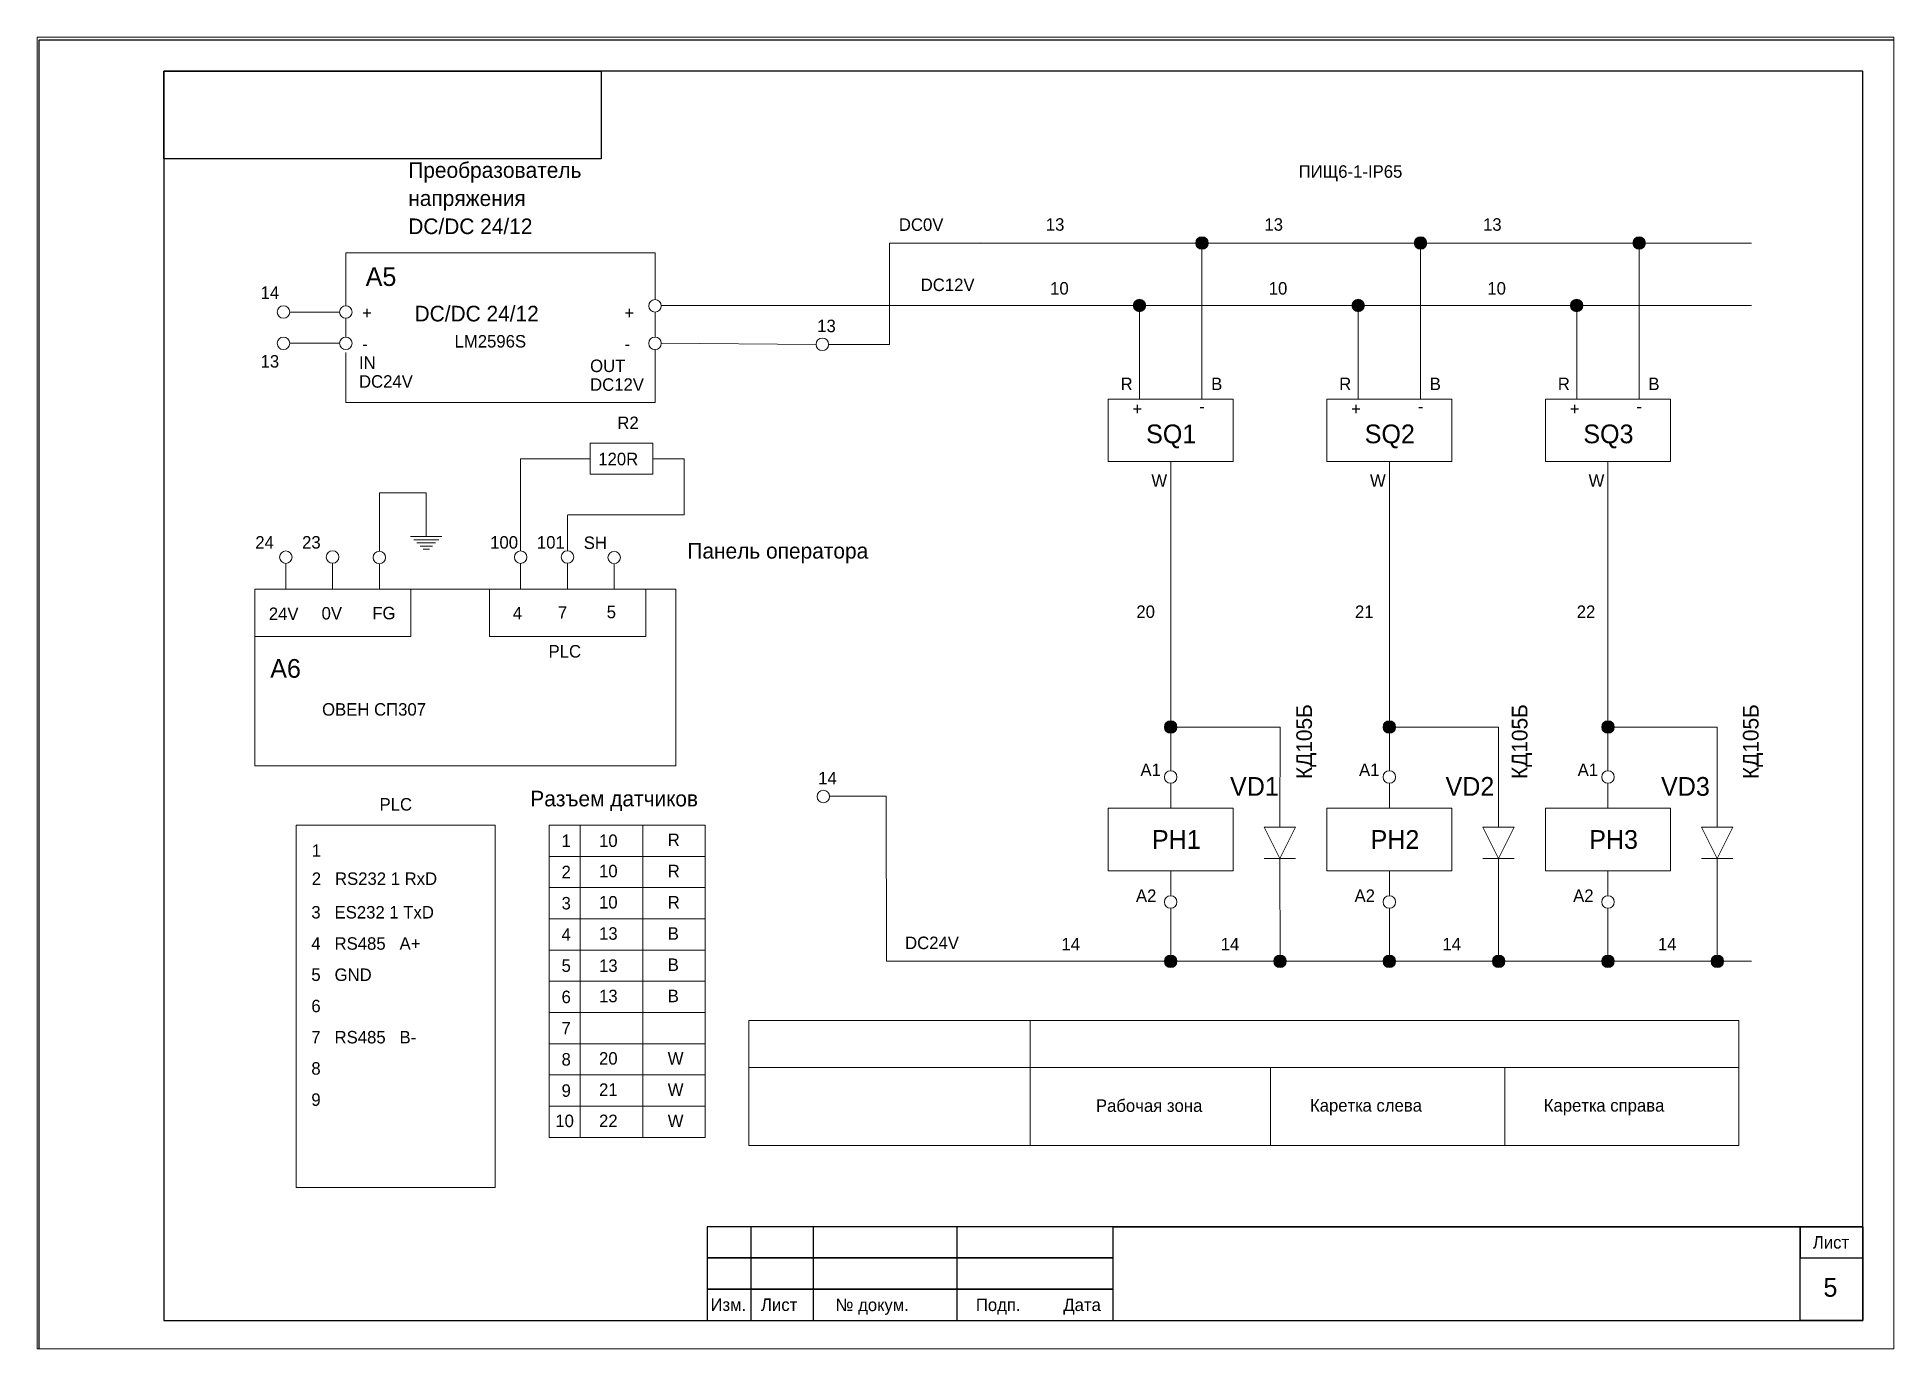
# Paper-space layout 'Лист4' of a CAD drawing. Header units: millimetres. Extents: x -4 to 293, y -4 to 206.
# The model-space entities are those that its viewports show. They can reach past a viewport. Long polylines and large blocks are cut down to what shows.
import ezdxf

# ---------------------------------------------------------------- set-up
doc = ezdxf.new("R2010")
doc.units = ezdxf.units.MM
for name, color, linetype, lineweight in [('Маркировка', 7, 'Continuous', 25), ('РАМКА', 7, 'Continuous', 30), ('Элементы', 7, 'Continuous', 18)]:
    doc.layers.add(name, color=color, linetype=linetype, lineweight=lineweight)
doc.styles.get("Standard").update_dxf_attribs({"font": 'cad2win.shx'})

msp = doc.modelspace()

# ---------------------------------------------------------------- hatches: boundary and pattern name
at = {"layer": 'Элементы'}
h = msp.add_hatch(color=256, dxfattribs=at)
h.dxf.hatch_style = 1
h.paths.add_polyline_path([(2851.03, -411.45, 1), (2849.03, -411.45, 1)])
h = msp.add_hatch(color=256, dxfattribs=at)
h.dxf.hatch_style = 1
h.paths.add_polyline_path([(2886.03, -411.45, 1), (2884.03, -411.45, 1)])
h = msp.add_hatch(color=256, dxfattribs=at)
h.dxf.hatch_style = 1
h.paths.add_polyline_path([(2921.03, -411.45, 1), (2919.03, -411.45, 1)])
h = msp.add_hatch(color=256, dxfattribs=at)
h.dxf.hatch_style = 1
h.paths.add_polyline_path([(2841.03, -421.45, 1), (2839.03, -421.45, 1)])
h = msp.add_hatch(color=256, dxfattribs=at)
h.dxf.hatch_style = 1
h.paths.add_polyline_path([(2876.03, -421.45, 1), (2874.03, -421.45, 1)])
h = msp.add_hatch(color=256, dxfattribs=at)
h.dxf.hatch_style = 1
h.paths.add_polyline_path([(2911.03, -421.45, 1), (2909.03, -421.45, 1)])
h = msp.add_hatch(color=256, dxfattribs=at)
h.dxf.hatch_style = 1
h.paths.add_polyline_path([(2846.03, -488.95, 1), (2844.03, -488.95, 1)])
h = msp.add_hatch(color=256, dxfattribs=at)
h.dxf.hatch_style = 1
h.paths.add_polyline_path([(2881.03, -488.95, 1), (2879.03, -488.95, 1)])
h = msp.add_hatch(color=256, dxfattribs=at)
h.dxf.hatch_style = 1
h.paths.add_polyline_path([(2916.03, -488.95, 1), (2914.03, -488.95, 1)])
h = msp.add_hatch(color=256, dxfattribs=at)
h.dxf.hatch_style = 1
h.paths.add_polyline_path([(2846.03, -526.45, 1), (2844.03, -526.45, 1)])
h = msp.add_hatch(color=256, dxfattribs=at)
h.dxf.hatch_style = 1
h.paths.add_polyline_path([(2863.53, -526.45, 1), (2861.53, -526.45, 1)])
h = msp.add_hatch(color=256, dxfattribs=at)
h.dxf.hatch_style = 1
h.paths.add_polyline_path([(2881.03, -526.45, 1), (2879.03, -526.45, 1)])
h = msp.add_hatch(color=256, dxfattribs=at)
h.dxf.hatch_style = 1
h.paths.add_polyline_path([(2898.53, -526.45, 1), (2896.53, -526.45, 1)])
h = msp.add_hatch(color=256, dxfattribs=at)
h.dxf.hatch_style = 1
h.paths.add_polyline_path([(2916.03, -526.45, 1), (2914.03, -526.45, 1)])
h = msp.add_hatch(color=256, dxfattribs=at)
h.dxf.hatch_style = 1
h.paths.add_polyline_path([(2933.53, -526.45, 1), (2931.53, -526.45, 1)])

# ---------------------------------------------------------------- linework, layer by layer
at = {"layer": 'РАМКА'}
for p, q in [((2955.83, -383.95), (2683.83, -383.95)), ((2683.83, -383.95), (2683.83, -583.95)), ((2955.83, -583.95), (2955.83, -383.95)), ((2683.83, -583.95), (2955.83, -583.95)), ((2770.83, -583.95), (2955.83, -583.95)), ((2770.83, -583.95), (2955.83, -583.95)), ((2770.83, -583.95), (2955.83, -583.95))]:
    msp.add_line(p, q, dxfattribs=at)
at = {"layer": 'РАМКА', "lineweight": 35}
msp.add_line((2835.83, -568.95), (2955.83, -568.95), dxfattribs=at)
at = {"layer": 'РАМКА'}
for points in [[(2960.83, -378.95), (2663.83, -378.95), (2663.83, -588.95), (2960.83, -588.95)], [(2753.83, -383.95), (2753.83, -397.95), (2683.83, -397.95), (2683.83, -383.95)], [(2770.83, -583.95), (2787.83, -583.95), (2787.81, -568.95), (2770.81, -568.95)], [(2770.83, -573.95), (2835.83, -573.95), (2835.83, -568.95), (2770.83, -568.95)], [(2770.83, -583.95), (2777.83, -583.95), (2777.83, -568.95), (2770.83, -568.95)], [(2770.83, -583.95), (2810.83, -583.95), (2810.83, -568.95), (2770.83, -568.95)], [(2955.83, -583.95), (2945.83, -583.95), (2945.83, -568.95), (2955.83, -568.95)], [(2955.83, -568.95), (2945.83, -568.95), (2945.83, -573.95), (2955.83, -573.95)], [(2770.83, -578.95), (2835.83, -578.95), (2835.83, -573.95), (2770.83, -573.95)], [(2770.83, -583.95), (2835.83, -583.95), (2835.83, -578.95), (2770.83, -578.95)]]:
    msp.add_lwpolyline(points, close=True, dxfattribs=at)
at = {"layer": 'Элементы', "lineweight": 15}
for p, q in [((2800, -411.45), (2814.57, -411.43)), ((2800, -411.45), (2938.03, -411.45)), ((2800, -411.45), (2800, -427.67)), ((2850.03, -436.45), (2850.03, -411.45)), ((2885.03, -436.45), (2885.03, -411.45)), ((2920.03, -436.45), (2920.03, -411.45)), ((2763.47, -421.45), (2938.03, -421.45)), ((2840.03, -428.95), (2840.03, -421.45)), ((2875.03, -428.95), (2875.03, -421.45)), ((2910.03, -428.95), (2910.03, -421.45)), ((2703.97, -422.5), (2711.97, -422.5)), ((2703.97, -427.5), (2711.97, -427.5)), ((2788.25, -427.67), (2763.47, -427.5)), ((2800, -427.67), (2790.25, -427.67)), ((2840.03, -436.45), (2840.03, -428.95)), ((2875.03, -436.45), (2875.03, -428.95)), ((2910.03, -436.45), (2910.03, -428.95)), ((2740.95, -445.99), (2752.1, -445.99)), ((2740.95, -460.75), (2740.95, -445.99)), ((2762.1, -445.99), (2767.14, -445.99)), ((2767.14, -445.99), (2767.14, -454.99)), ((2845.03, -453.95), (2845.03, -446.45)), ((2880.03, -453.95), (2880.03, -446.45)), ((2915.03, -453.95), (2915.03, -446.45)), ((2718.33, -451.46), (2725.84, -451.46)), ((2718.33, -460.81), (2718.33, -451.46)), ((2725.84, -451.46), (2725.84, -456.46)), ((2845.03, -453.95), (2845.03, -495.95)), ((2880.03, -453.95), (2880.03, -495.95)), ((2915.03, -453.95), (2915.03, -495.95)), ((2748.44, -460.73), (2748.44, -454.99)), ((2767.14, -454.99), (2748.57, -454.99)), ((2703.36, -462.75), (2703.36, -466.86)), ((2710.84, -462.73), (2710.84, -466.86)), ((2718.33, -462.81), (2718.33, -466.86)), ((2740.95, -462.75), (2740.95, -466.86)), ((2748.44, -462.73), (2748.44, -466.86)), ((2755.93, -462.81), (2755.93, -466.86)), ((2862.53, -488.95), (2845.03, -488.95)), ((2862.5, -505), (2862.53, -488.95)), ((2897.53, -488.95), (2880.03, -488.95)), ((2897.5, -505), (2897.53, -488.95)), ((2932.53, -488.95), (2915.03, -488.95)), ((2932.5, -505), (2932.53, -488.95)), ((2845.03, -497.95), (2845.03, -501.95)), ((2880.03, -497.95), (2880.03, -501.95)), ((2915.03, -497.95), (2915.03, -501.95)), ((2799.49, -500), (2790.41, -500)), ((2799.49, -500), (2799.53, -526.45)), ((2865, -505), (2860, -505)), ((2862.5, -510), (2860, -505)), ((2862.5, -510), (2865, -505)), ((2900, -505), (2895, -505)), ((2897.5, -510), (2895, -505)), ((2897.5, -510), (2900, -505)), ((2935, -505), (2930, -505)), ((2932.5, -510), (2930, -505)), ((2932.5, -510), (2935, -505)), ((2865, -510), (2860, -510)), ((2862.5, -510), (2862.53, -526.45)), ((2900, -510), (2895, -510)), ((2897.5, -510), (2897.53, -526.45)), ((2935, -510), (2930, -510)), ((2932.5, -510), (2932.53, -526.45)), ((2845.03, -511.95), (2845.03, -515.95)), ((2880.03, -511.95), (2880.03, -515.95)), ((2915.03, -511.95), (2915.03, -515.95)), ((2845.03, -517.95), (2845.03, -526.45)), ((2880.03, -517.95), (2880.03, -526.45)), ((2915.03, -517.95), (2915.03, -526.45)), ((2799.53, -526.45), (2938.03, -526.45)), ((2822.5, -535.95), (2822.5, -555.95)), ((2936, -535.95), (2936, -555.95)), ((2861, -543.45), (2861, -555.95)), ((2898.5, -543.45), (2898.5, -555.95))]:
    msp.add_line(p, q, dxfattribs=at)
at = {"layer": 'Элементы'}
for p, q in [((2725.84, -456.46), (2725.84, -458.46)), ((2723.34, -458.46), (2728.34, -458.46)), ((2723.84, -458.96), (2727.84, -458.96)), ((2724.34, -459.46), (2727.34, -459.46)), ((2724.84, -459.96), (2726.84, -459.96)), ((2725.34, -460.46), (2726.34, -460.46))]:
    msp.add_line(p, q, dxfattribs=at)
at = {"layer": 'Элементы', "lineweight": 15}
for points in [[(2712.97, -421.5), (2712.97, -413), (2762.47, -413), (2762.47, -420.5)], [(2712.97, -426.5), (2712.97, -423.5)], [(2762.47, -426.5), (2762.47, -422.5)], [(2762.47, -423.5), (2762.47, -426.5)], [(2762.47, -428.5), (2762.47, -437), (2712.97, -437), (2712.97, -429)]]:
    msp.add_lwpolyline(points, dxfattribs=at)
for points in [[(2835.03, -436.45), (2855.03, -436.45), (2855.03, -446.45), (2835.03, -446.45)], [(2870.03, -436.45), (2890.03, -436.45), (2890.03, -446.45), (2870.03, -446.45)], [(2905.03, -436.45), (2925.03, -436.45), (2925.03, -446.45), (2905.03, -446.45)], [(2752.1, -448.47), (2762.1, -448.47), (2762.1, -443.47), (2752.1, -443.47)], [(2698.39, -466.86), (2765.82, -466.86), (2765.82, -495.17), (2698.39, -495.17)], [(2698.39, -466.86), (2723.37, -466.86), (2723.37, -474.44), (2698.39, -474.44)], [(2735.98, -466.86), (2760.97, -466.86), (2760.97, -474.44), (2735.98, -474.44)], [(2835.03, -501.95), (2855.03, -501.95), (2855.03, -511.95), (2835.03, -511.95)], [(2870.03, -501.95), (2890.03, -501.95), (2890.03, -511.95), (2870.03, -511.95)], [(2905.03, -501.95), (2925.03, -501.95), (2925.03, -511.95), (2905.03, -511.95)], [(2705.02, -504.65), (2736.86, -504.65), (2736.86, -562.66), (2705.02, -562.66)], [(2745.5, -504.65), (2750.5, -504.65), (2750.5, -509.65), (2745.5, -509.65)], [(2750.5, -504.65), (2760.5, -504.65), (2760.5, -509.65), (2750.5, -509.65)], [(2760.5, -504.65), (2770.5, -504.65), (2770.5, -509.65), (2760.5, -509.65)], [(2745.5, -509.65), (2750.5, -509.65), (2750.5, -514.65), (2745.5, -514.65)], [(2750.5, -509.65), (2760.5, -509.65), (2760.5, -514.65), (2750.5, -514.65)], [(2760.5, -509.65), (2770.5, -509.65), (2770.5, -514.65), (2760.5, -514.65)], [(2745.5, -514.65), (2750.5, -514.65), (2750.5, -519.65), (2745.5, -519.65)], [(2750.5, -514.65), (2760.5, -514.65), (2760.5, -519.65), (2750.5, -519.65)], [(2760.5, -514.65), (2770.5, -514.65), (2770.5, -519.65), (2760.5, -519.65)], [(2745.5, -519.65), (2750.5, -519.65), (2750.5, -524.65), (2745.5, -524.65)], [(2750.5, -519.65), (2760.5, -519.65), (2760.5, -524.65), (2750.5, -524.65)], [(2760.5, -519.65), (2770.5, -519.65), (2770.5, -524.65), (2760.5, -524.65)], [(2745.5, -524.65), (2750.5, -524.65), (2750.5, -529.65), (2745.5, -529.65)], [(2750.5, -524.65), (2760.5, -524.65), (2760.5, -529.65), (2750.5, -529.65)], [(2760.5, -524.65), (2770.5, -524.65), (2770.5, -529.65), (2760.5, -529.65)], [(2745.5, -529.65), (2750.5, -529.65), (2750.5, -534.65), (2745.5, -534.65)], [(2750.5, -529.65), (2760.5, -529.65), (2760.5, -534.65), (2750.5, -534.65)], [(2760.5, -529.65), (2770.5, -529.65), (2770.5, -534.65), (2760.5, -534.65)], [(2745.5, -534.65), (2750.5, -534.65), (2750.5, -539.65), (2745.5, -539.65)], [(2750.5, -534.65), (2760.5, -534.65), (2760.5, -539.65), (2750.5, -539.65)], [(2760.5, -534.65), (2770.5, -534.65), (2770.5, -539.65), (2760.5, -539.65)], [(2777.5, -535.95), (2936, -535.95), (2936, -543.45), (2777.5, -543.45)], [(2745.5, -539.65), (2750.5, -539.65), (2750.5, -544.65), (2745.5, -544.65)], [(2750.5, -539.65), (2760.5, -539.65), (2760.5, -544.65), (2750.5, -544.65)], [(2760.5, -539.65), (2770.5, -539.65), (2770.5, -544.65), (2760.5, -544.65)], [(2777.5, -543.45), (2936, -543.45), (2936, -555.95), (2777.5, -555.95)], [(2745.5, -544.65), (2750.5, -544.65), (2750.5, -549.65), (2745.5, -549.65)], [(2750.5, -544.65), (2760.5, -544.65), (2760.5, -549.65), (2750.5, -549.65)], [(2760.5, -544.65), (2770.5, -544.65), (2770.5, -549.65), (2760.5, -549.65)], [(2745.5, -549.65), (2750.5, -549.65), (2750.5, -554.65), (2745.5, -554.65)], [(2750.5, -549.65), (2760.5, -549.65), (2760.5, -554.65), (2750.5, -554.65)], [(2760.5, -549.65), (2770.5, -549.65), (2770.5, -554.65), (2760.5, -554.65)]]:
    msp.add_lwpolyline(points, close=True, dxfattribs=at)
at = {"layer": 'Элементы'}
for centre in [(2850.03, -411.45), (2885.03, -411.45), (2920.03, -411.45), (2840.03, -421.45), (2875.03, -421.45), (2910.03, -421.45), (2845.03, -488.95), (2880.03, -488.95), (2915.03, -488.95), (2845.03, -526.45), (2862.53, -526.45), (2880.03, -526.45), (2897.53, -526.45), (2915.03, -526.45), (2932.53, -526.45)]:
    msp.add_circle(centre, 1, dxfattribs=at)
at = {"layer": 'Элементы', "lineweight": 15}
for centre in [(2702.97, -422.5), (2712.97, -422.5), (2762.47, -421.5), (2702.97, -427.5), (2712.97, -427.5), (2762.47, -427.5), (2789.25, -427.67), (2703.36, -461.75), (2710.84, -461.73), (2740.95, -461.75), (2748.44, -461.73), (2718.33, -461.81), (2755.93, -461.81), (2845.03, -496.95), (2880.03, -496.95), (2915.03, -496.95), (2789.41, -500.07), (2845.03, -516.95), (2880.03, -516.95), (2915.03, -516.95)]:
    msp.add_circle(centre, 1, dxfattribs=at)

# ---------------------------------------------------------------- texts
at = {"layer": 'Маркировка'}
for s, height, p in [('ПИЩ6-1-IP65', 2, (2865.5, -401)), ('DC0V', 2, (2801.5, -409.5)), ('13', 2, (2825.03, -409.48)), ('13', 2, (2860.03, -409.48)), ('13', 2, (2895.03, -409.48)), ('14', 2, (2699.31, -420.39)), ('DC12V', 2, (2805, -419.14)), ('10', 2, (2825.72, -419.7)), ('10', 2, (2860.72, -419.7)), ('10', 2, (2895.72, -419.7)), ('+', 2, (2715.57, -423.61)), ('+', 2, (2757.57, -423.61)), ('13', 2, (2788.43, -425.72)), ('-', 2, (2715.57, -428.61)), ('-', 2, (2757.57, -428.61)), ('13', 2, (2699.31, -431.39)), ('IN', 2, (2715.07, -431.61)), ('OUT', 2, (2752.07, -432.11)), ('DC24V', 2, (2715.07, -434.61)), ('DC12V', 2, (2752.07, -435.11)), ('R', 2, (2837, -435)), ('B', 2, (2851.5, -435)), ('R', 2, (2872, -435)), ('B', 2, (2886.5, -435)), ('R', 2, (2907, -435)), ('B', 2, (2921.5, -435)), ('W', 2, (2841.93, -450.48)), ('W', 2, (2876.93, -450.48)), ('W', 2, (2911.93, -450.48)), ('24', 2, (2698.47, -460.38)), ('23', 2, (2705.96, -460.37)), ('100', 2, (2736.07, -460.38)), ('101', 2, (2743.55, -460.37)), ('SH', 2, (2751.05, -460.44)), ('20', 2, (2839.53, -471.48)), ('21', 2, (2874.53, -471.48)), ('22', 2, (2910.03, -471.48)), ('PLC', 2, (2745.42, -477.82)), ('14', 2, (2788.59, -498.12)), ('Разъем датчиков', 2.5, (2742.5, -501.65)), ('PLC', 2, (2718.36, -502.32)), ('1', 2, (2707.51, -509.72)), ('R', 2, (2764.5, -508)), ('R', 2, (2764.5, -513)), ('2   RS232 1 RxD', 2, (2707.51, -514.22)), ('R', 2, (2764.5, -518)), ('3   ES232 1 TxD', 2, (2707.44, -519.6)), ('4   RS485   A+', 2, (2707.44, -524.6)), ('B', 2, (2764.5, -523)), ('DC24V', 2, (2802.5, -524.5)), ('14', 2, (2827.53, -524.7)), ('14', 2, (2853.03, -524.7)), ('14', 2, (2888.53, -524.7)), ('14', 2, (2923.03, -524.7)), ('B', 2, (2764.5, -528)), ('5   GND', 2, (2707.44, -529.6)), ('B', 2, (2764.5, -533)), ('6', 2, (2707.44, -534.6)), ('7   RS485   B-', 2, (2707.44, -539.6)), ('W', 2, (2764.5, -543)), ('8', 2, (2707.44, -544.6)), ('W', 2, (2764.5, -548)), ('9', 2, (2707.44, -549.6)), ('Рабочая зона', 2, (2833.05, -550.56)), ('Каретка слева', 2, (2867.32, -550.52)), ('Каретка справа', 2, (2904.75, -550.52)), ('W', 2, (2764.5, -553))]:
    msp.add_text(s, height=height, dxfattribs=at).set_placement(p)
for s, height, rotation, p in [('+', 2, 180, (2840.47, -437.05)), ('-', 2, 180, (2850.47, -437.05)), ('+', 2, 180, (2875.47, -437.05)), ('-', 2, 180, (2885.47, -437.05)), ('+', 2, 180, (2910.47, -437.05)), ('-', 2, 180, (2920.47, -437.05)), ('КД105Б', 2.5, 90, (2867.64, -497.27)), ('КД105Б', 2.5, 90, (2902.14, -497.27)), ('КД105Б', 2.5, 90, (2939.14, -497.27))]:
    msp.add_text(s, height=height, rotation=rotation, dxfattribs=at).set_placement(p)
at = {"layer": 'РАМКА'}
for s, height, p in [('Лист', 2, (2947.83, -572.45)), ('5', 3, (2949.53, -580.16)), ('Изм.', 2, (2771.34, -582.43)), ('Лист', 2, (2779.43, -582.44)), ('№ докум.', 2, (2791.36, -582.46)), ('Подп.', 2, (2813.83, -582.45)), ('Дата', 2, (2827.83, -582.45))]:
    msp.add_text(s, height=height, dxfattribs=at).set_placement(p)
at = {"layer": 'Элементы'}
for s, height, p in [('Преобразователь', 2.5, (2722.96, -401.02)), ('напряжения', 2.5, (2722.96, -405.52)), ('DC/DC 24/12', 2.5, (2722.96, -410.02)), ('A5', 3, (2716.14, -418.32)), ('DC/DC 24/12', 2.5, (2723.97, -424)), ('LM2596S', 2, (2730.37, -428.18)), ('SQ1', 3, (2841.09, -443.51)), ('SQ2', 3, (2876.09, -443.51)), ('SQ3', 3, (2911.09, -443.51)), ('Панель оператора', 2.5, (2767.65, -461.98)), ('FG', 2, (2717.2, -471.7)), ('7', 2, (2746.92, -471.6)), ('5', 2, (2754.73, -471.53)), ('24V', 2, (2700.63, -471.81)), ('0V', 2, (2709.08, -471.73)), ('4', 2, (2739.7, -471.7)), ('A6', 3, (2700.86, -481.06)), ('ОВЕН СП307', 2, (2709.16, -487.12)), ('A1', 2, (2840.18, -496.79)), ('A1', 2, (2875.18, -496.79)), ('A1', 2, (2910.18, -496.79)), ('VD1', 3, (2854.53, -499.95)), ('VD2', 3, (2889.03, -499.95)), ('VD3', 3, (2923.53, -499.95)), ('PH1', 3, (2842.03, -508.45)), ('PH2', 3, (2877.03, -508.45)), ('PH3', 3, (2912.03, -508.45)), ('A2', 2, (2839.46, -516.95)), ('A2', 2, (2874.46, -516.95)), ('A2', 2, (2909.46, -516.95))]:
    msp.add_text(s, height=height, dxfattribs=at).set_placement(p)
at = {"layer": 'Элементы', "ltscale": 0.5}
for s, p in [('R2', (2756.43, -441.24)), ('120R', (2753.38, -447.03))]:
    msp.add_text(s, height=2, dxfattribs=at).set_placement(p)
at = {"layer": 'Элементы', "lineweight": 25}
for s, p in [('1', (2747.5, -508.15)), ('10', (2753.5, -508.15)), ('2', (2747.5, -513.15)), ('10', (2753.5, -513)), ('3', (2747.5, -518.15)), ('10', (2753.5, -518)), ('4', (2747.5, -523.15)), ('13', (2753.5, -523)), ('5', (2747.5, -528.15)), ('13', (2753.5, -528.15)), ('6', (2747.5, -533.15)), ('13', (2753.5, -533)), ('7', (2747.5, -538.15)), ('20', (2753.5, -543)), ('8', (2747.5, -543.15)), ('9', (2747.5, -548.15)), ('21', (2753.5, -548)), ('10', (2746.5, -553)), ('22', (2753.5, -553))]:
    msp.add_text(s, height=2, dxfattribs=at).set_placement(p)

psp = doc.layouts.new('Лист4')

# ---------------------------------------------------------------- viewports
at = {"layer": 'Элементы', "lineweight": 15}
psp.add_viewport(center=(144.7, 100.73), size=(297.11, 209.91), view_center_point=(2812.17, -483.49), view_height=210.0225, dxfattribs=at)

doc.saveas('drawing.dxf')
